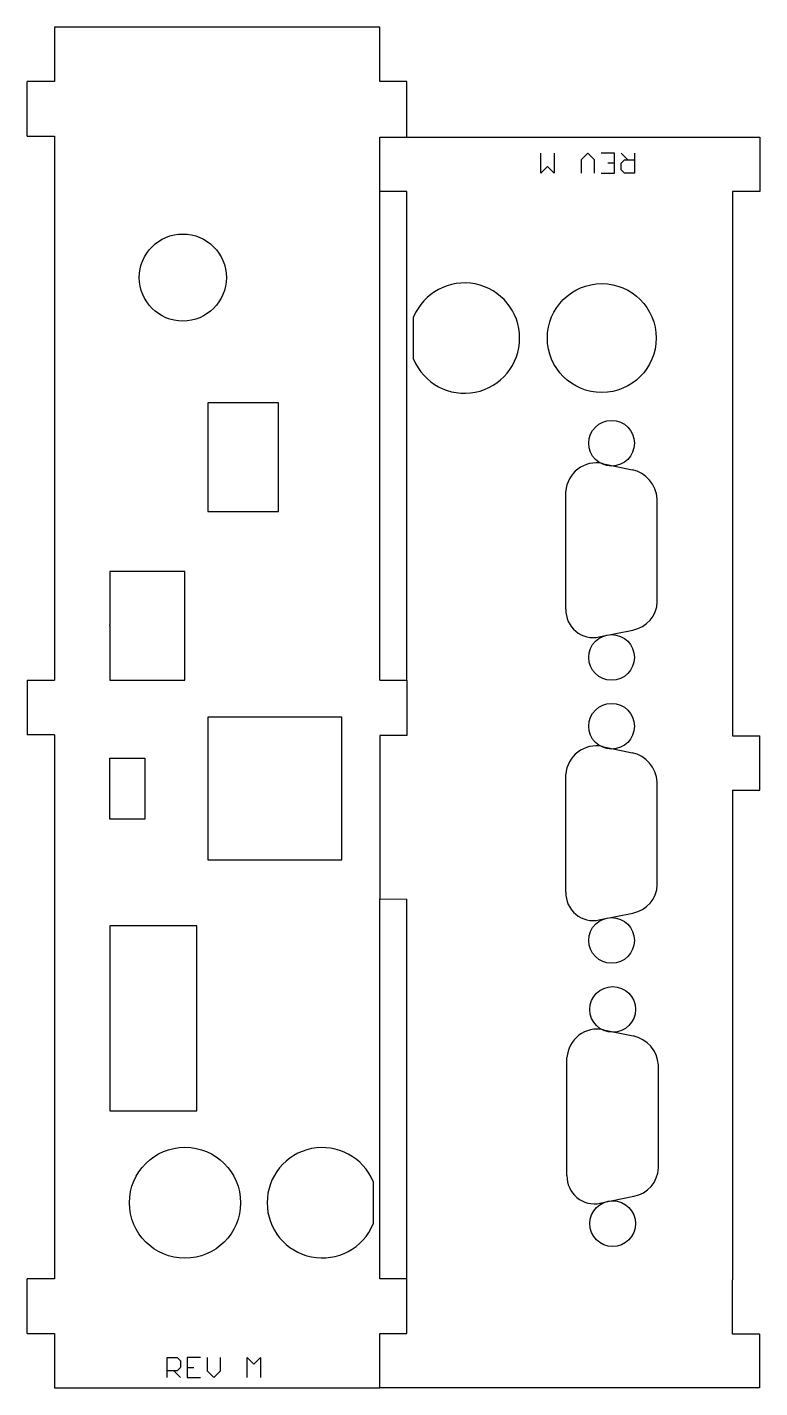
# Model space of a CAD drawing. Extents: x 0.36 to 3.73, y 0.09 to 6.34.
import ezdxf

# ---------------------------------------------------------------- set-up
doc = ezdxf.new("R2010")
doc.units = 0
doc.layers.add('150', color=5, linetype='CONTINUOUS')
doc.layers.add('160', color=94, linetype='CONTINUOUS')

msp = doc.modelspace()

# ---------------------------------------------------------------- linework, layer by layer
at = {"layer": '150'}
for p, q in [((2.721497, 5.671921), (2.721497, 5.764)), ((2.782882, 5.764), (2.782882, 5.671921)), ((2.936347, 5.764), (2.905654, 5.733307)), ((2.967039, 5.733307), (2.936347, 5.764)), ((3.059118, 5.764), (2.997732, 5.764)), ((3.059118, 5.671921), (3.059118, 5.764)), ((3.120504, 5.733307), (3.089811, 5.764)), ((3.151197, 5.764), (3.151197, 5.671921)), ((2.752189, 5.702614), (2.721497, 5.671921)), ((2.782882, 5.671921), (2.752189, 5.702614)), ((2.905654, 5.733307), (2.905654, 5.671921)), ((2.967039, 5.671921), (2.967039, 5.733307)), ((3.059118, 5.717961), (3.028425, 5.717961)), ((3.089811, 5.717961), (3.105157, 5.733307)), ((3.089811, 5.687268), (3.089811, 5.717961)), ((3.105157, 5.733307), (3.151197, 5.733307)), ((2.997732, 5.671921), (3.059118, 5.671921)), ((3.105157, 5.671921), (3.089811, 5.687268)), ((3.151197, 5.671921), (3.105157, 5.671921)), ((1.003803, 0.139), (1.003803, 0.231079)), ((1.003803, 0.231079), (1.049843, 0.231079)), ((1.049843, 0.231079), (1.065189, 0.215732)), ((1.065189, 0.215732), (1.065189, 0.185039)), ((1.157268, 0.231079), (1.095882, 0.231079)), ((1.095882, 0.231079), (1.095882, 0.139)), ((1.187961, 0.231079), (1.187961, 0.169693)), ((1.249346, 0.169693), (1.249346, 0.231079)), ((1.372118, 0.139), (1.372118, 0.231079)), ((1.372118, 0.231079), (1.402811, 0.200386)), ((1.402811, 0.200386), (1.433503, 0.231079)), ((1.433503, 0.231079), (1.433503, 0.139)), ((1.049843, 0.169693), (1.003803, 0.169693)), ((1.034496, 0.169693), (1.065189, 0.139)), ((1.065189, 0.185039), (1.049843, 0.169693)), ((1.095882, 0.185039), (1.126575, 0.185039)), ((1.095882, 0.139), (1.157268, 0.139)), ((1.187961, 0.169693), (1.218653, 0.139)), ((1.218653, 0.139), (1.249346, 0.169693))]:
    msp.add_line(p, q, dxfattribs=at)
at = {"layer": '160'}
for p, q in [((1.981, 6.342), (0.486, 6.342)), ((0.486, 6.342), (0.486, 6.092)), ((1.981, 6.092), (1.981, 6.342)), ((0.486, 6.092), (0.361, 6.092)), ((0.361, 5.842), (0.361, 6.092)), ((2.106, 6.092), (1.981, 6.092)), ((2.106, 5.837), (2.106, 6.092)), ((0.361, 5.842), (0.486, 5.842)), ((0.486, 5.842), (0.486, 3.342)), ((1.981, 5.587), (1.981, 5.837)), ((1.981, 5.837), (2.106, 5.837)), ((2.106, 5.837), (3.727, 5.837)), ((3.602, 5.837), (3.727, 5.836)), ((3.727, 5.837), (3.727, 5.836)), ((3.727, 5.836), (3.727, 5.587)), ((1.981, 3.342), (1.981, 5.587)), ((2.106, 5.587), (1.981, 5.587)), ((2.106, 3.342), (2.106, 5.587)), ((3.727, 5.587), (3.601, 5.587)), ((3.601, 5.587), (3.601, 3.338)), ((2.136, 4.817), (2.136, 5.011)), ((1.516, 4.617), (1.191, 4.617)), ((1.191, 4.617), (1.191, 4.117)), ((1.516, 4.117), (1.516, 4.617)), ((3.003, 4.338), (3.14, 4.309)), ((2.836, 3.668), (2.836, 4.21)), ((3.256, 3.703), (3.256, 4.175)), ((1.191, 4.117), (1.516, 4.117)), ((1.086, 3.842), (0.741, 3.842)), ((0.741, 3.842), (0.741, 3.597)), ((1.086, 3.342), (1.086, 3.842)), ((0.741, 3.592), (0.741, 3.597)), ((0.741, 3.592), (0.741, 3.342)), ((2.987, 3.541), (3.144, 3.573)), ((0.361, 3.342), (0.486, 3.342)), ((0.361, 3.342), (0.361, 3.092)), ((0.741, 3.342), (1.086, 3.342)), ((1.981, 3.342), (2.106, 3.342)), ((2.106, 3.342), (2.106, 3.088)), ((3.601, 3.338), (3.601, 3.087)), ((1.191, 3.172), (1.191, 2.517)), ((1.806, 3.172), (1.191, 3.172)), ((1.806, 2.517), (1.806, 3.172)), ((0.487, 3.092), (0.361, 3.092)), ((0.487, 3.092), (0.486, 0.592)), ((2.106, 3.088), (1.981, 3.088)), ((1.981, 3.088), (1.981, 2.338)), ((3.601, 3.087), (3.727, 3.087)), ((3.727, 2.837), (3.727, 3.087)), ((3.003, 3.038), (3.14, 3.009)), ((0.741, 2.984), (0.901, 2.984)), ((0.741, 2.704), (0.741, 2.984)), ((0.901, 2.984), (0.901, 2.704)), ((2.836, 2.368), (2.836, 2.91)), ((3.256, 2.403), (3.256, 2.875)), ((3.601, 2.837), (3.601, 0.588)), ((3.601, 2.837), (3.727, 2.837)), ((0.901, 2.704), (0.741, 2.704)), ((1.191, 2.517), (1.806, 2.517)), ((1.981, 0.592), (1.981, 2.338)), ((1.981, 2.338), (2.106, 2.337)), ((2.106, 0.592), (2.106, 2.337)), ((2.987, 2.241), (3.144, 2.273)), ((1.141, 2.214), (0.741, 2.214)), ((0.741, 2.214), (0.741, 1.364)), ((1.141, 1.364), (1.141, 2.214)), ((3.008, 1.737), (3.145, 1.708)), ((2.841, 1.067), (2.841, 1.609)), ((3.261, 1.102), (3.261, 1.574)), ((0.741, 1.364), (1.141, 1.364)), ((1.951, 1.039), (1.951, 0.845)), ((2.992, 0.94), (3.149, 0.972)), ((0.486, 0.592), (0.361, 0.592)), ((0.361, 0.342), (0.361, 0.592)), ((2.106, 0.592), (1.981, 0.592)), ((2.106, 0.342), (2.106, 0.592)), ((3.601, 0.338), (3.601, 0.588)), ((0.361, 0.342), (0.486, 0.342)), ((0.486, 0.342), (0.486, 0.092)), ((1.981, 0.092), (1.981, 0.342)), ((1.981, 0.342), (2.106, 0.342)), ((3.726, 0.338), (3.601, 0.338)), ((3.726, 0.338), (3.726, 0.092)), ((0.486, 0.092), (1.981, 0.092)), ((3.726, 0.092), (1.981, 0.092))]:
    msp.add_line(p, q, dxfattribs=at)
for centre, radius in [((1.076, 5.192), 0.2), ((3.001, 4.914), 0.25), ((3.046, 4.431), 0.105), ((3.046, 3.447), 0.105), ((3.046, 3.131), 0.105), ((3.046, 2.147), 0.105), ((3.051, 1.83), 0.105), ((1.086, 0.942), 0.255), ((3.051, 0.846), 0.105)]:
    msp.add_circle(centre, radius, dxfattribs=at)
for centre, radius, start, end in [((2.370179, 4.914), 0.253473, 202.5, 157.5), ((2.975575, 4.201057), 0.139862, 78.273828, 176.334066), ((3.110089, 4.165898), 0.146195, 3.569659, 78.193962), ((3.119675, 3.707203), 0.13639, 280.273783, 358.233952), ((2.96218, 3.664351), 0.126233, 178.343538, 282.266872), ((2.975575, 2.901057), 0.139862, 78.273828, 176.334066), ((3.110089, 2.865898), 0.146195, 3.569659, 78.193962), ((3.119675, 2.407203), 0.13639, 280.273783, 358.233952), ((2.96218, 2.364351), 0.126233, 178.343538, 282.266872), ((2.980575, 1.600057), 0.139862, 78.273828, 176.334066), ((3.115089, 1.564898), 0.146195, 3.569659, 78.193962), ((1.716821, 0.942), 0.253473, 22.5, 337.5), ((2.96718, 1.063351), 0.126233, 178.343538, 282.266872), ((3.124675, 1.106203), 0.13639, 280.273783, 358.233952)]:
    msp.add_arc(centre, radius, start, end, dxfattribs=at)

doc.saveas('drawing.dxf')
